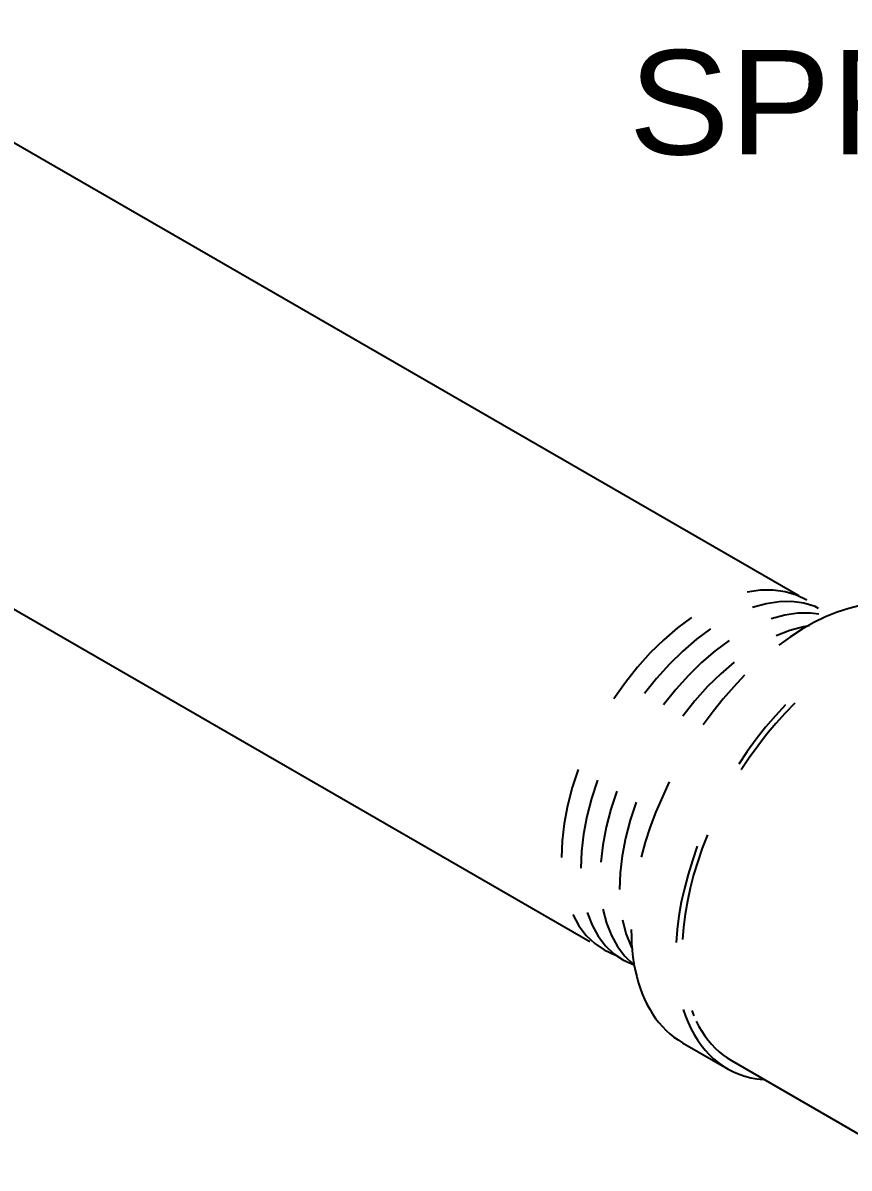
# Model space of a CAD drawing. Header units: centimetres. Extents: x 394264 to 551709, y 50011 to 59011.
# Drawn here: x 525434.8 to 525526.2, y 54561.6 to 54688.3 of the extents above; entities that cross this region are included whole.
import ezdxf
from ezdxf.enums import TextEntityAlignment as Align

# ---------------------------------------------------------------- set-up
doc = ezdxf.new("R2010")
doc.units = ezdxf.units.CM
for name, color, linetype, lineweight in [('-M-YNGN-ZON3', 6, 'SP', 30), ('0-KRCN-DETAY-YAZI', 71, 'Continuous', 35), ('0-KRCN-YNG-CIHAZ', 4, 'Continuous', 30)]:
    doc.layers.add(name, color=color, linetype=linetype, lineweight=lineweight)
doc.styles.add('CIZGI', font='tahoma.ttf', dxfattribs={"width": 0.8, "oblique": 20})
doc.styles.add('ROMAND', font='arial.ttf', dxfattribs={"height": 0.5})
doc.linetypes.add('SP', pattern='A,2,-0.1,["SP",CIZGI,S=0.14,R=0.2,X=0,Y=-0.07],-0.255', length=2.355)

# ---------------------------------------------------------------- blocks, each defined once
blk = doc.blocks.new('A$C66BCA59E')
at = {"layer": '0-KRCN-YNG-CIHAZ', "color": 31, "linetype": 'Continuous', "lineweight": -3, "extrusion": (0, 0.816497, 0.57735)}
for p, q in [((758.81, -156.39, 2103.11), (848.78, -208.33, 2176.57)), ((736.75, -195.31, 2158.16), (825.65, -246.63, 2230.74)), ((835.89, -257.82, 2226.9), (840.83, -260.68, 2226.9)), ((841.33, -259.81, 2226.9), (861.93, -271.71, 2226.9))]:
    blk.add_line(p, q, dxfattribs=at)
at = {"layer": '0-KRCN-YNG-CIHAZ', "color": 31, "linetype": 'Continuous', "lineweight": -3}
for p, q in [((844.54, -207.74, 2204.56), (843.07, -207.96, 2204.56)), ((845.94, -207.72, 2204.56), (844.54, -207.74, 2204.56)), ((847.27, -207.9, 2204.56), (845.94, -207.72, 2204.56)), ((848.52, -208.27, 2204.56), (847.27, -207.9, 2204.56)), ((846.61, -209.01, 2204.56), (845.14, -209.23, 2204.56)), ((848.01, -208.99, 2204.56), (846.61, -209.01, 2204.56)), ((849.33, -209.17, 2204.56), (848.01, -208.99, 2204.56)), ((849.66, -208.85, 2204.56), (848.52, -208.27, 2204.56)), ((845.14, -209.23, 2204.56), (843.63, -209.65, 2204.56)), ((848.67, -210.29, 2204.56), (847.22, -210.51, 2204.56)), ((850.07, -210.27, 2204.56), (848.67, -210.29, 2204.56)), ((850.57, -209.55, 2204.56), (849.33, -209.17, 2204.56)), ((850.99, -210.4, 2204.49), (850.07, -210.27, 2204.56)), ((850.96, -209.75, 2204.04), (850.57, -209.55, 2204.56)), ((853.02, -210.16, 2226.9), (851.73, -210.69, 2226.9)), ((854.29, -209.75, 2226.9), (853.02, -210.16, 2226.9)), ((855.54, -209.44, 2226.9), (854.29, -209.75, 2226.9)), ((836.89, -210.76, 2204.56), (835.34, -211.91, 2204.56)), ((847.22, -210.51, 2204.56), (845.71, -210.92, 2204.56)), ((850.43, -211.32, 2226.9), (849.13, -212.05, 2226.9)), ((849.94, -211.67, 2204.72), (849.29, -211.78, 2204.56)), ((851.73, -210.69, 2226.9), (850.43, -211.32, 2226.9)), ((835.34, -211.91, 2204.56), (833.82, -213.21, 2204.56)), ((838.98, -212.02, 2204.56), (837.44, -213.17, 2204.56)), ((847.79, -212.19, 2204.56), (846.26, -212.79, 2204.56)), ((847.83, -212.89, 2226.9), (846.54, -213.82, 2226.9)), ((849.29, -211.78, 2204.56), (847.79, -212.19, 2204.56)), ((849.13, -212.05, 2226.9), (847.83, -212.89, 2226.9)), ((833.82, -213.21, 2204.56), (832.34, -214.66, 2204.56)), ((837.44, -213.17, 2204.56), (835.92, -214.47, 2204.56)), ((841.07, -213.29, 2204.56), (839.53, -214.43, 2204.56)), ((832.34, -214.66, 2204.56), (830.92, -216.24, 2204.56)), ((835.92, -214.47, 2204.56), (834.45, -215.91, 2204.56)), ((839.53, -214.43, 2204.56), (838.02, -215.72, 2204.56)), ((830.92, -216.24, 2204.56), (829.58, -217.94, 2204.56)), ((834.45, -215.91, 2204.56), (833.04, -217.49, 2204.56)), ((838.02, -215.72, 2204.56), (836.56, -217.16, 2204.56)), ((841.63, -215.69, 2204.56), (840.13, -216.98, 2204.56)), ((829.58, -217.94, 2204.56), (828.32, -219.74, 2204.56)), ((833.04, -217.49, 2204.56), (831.7, -219.18, 2204.56)), ((836.56, -217.16, 2204.56), (835.15, -218.74, 2204.56)), ((840.13, -216.98, 2204.56), (838.66, -218.41, 2204.56)), ((842.77, -217.15, 2226.9), (841.57, -218.42, 2226.9)), ((835.15, -218.74, 2204.56), (833.81, -220.42, 2204.56)), ((838.66, -218.41, 2204.56), (837.26, -219.98, 2204.56)), ((841.57, -218.42, 2226.9), (840.4, -219.76, 2226.9)), ((837.26, -219.98, 2204.56), (835.93, -221.66, 2204.56)), ((840.4, -219.76, 2226.9), (839.28, -221.16, 2226.9)), ((847.28, -220.44, 2226.9), (846.18, -221.64, 2226.9)), ((848.33, -220.25, 2226.9), (847.26, -221.35, 2226.9)), ((839.28, -221.16, 2226.9), (838.2, -222.63, 2226.9)), ((846.18, -221.64, 2226.9), (845.1, -222.91, 2226.9)), ((847.26, -221.35, 2226.9), (846.22, -222.5, 2226.9)), ((845.1, -222.91, 2226.9), (844.06, -224.22, 2226.9)), ((846.22, -222.5, 2226.9), (845.2, -223.71, 2226.9)), ((844.06, -224.22, 2226.9), (843.07, -225.59, 2226.9)), ((845.2, -223.71, 2226.9), (844.23, -224.98, 2226.9)), ((843.07, -225.59, 2226.9), (842.12, -227, 2226.9)), ((844.23, -224.98, 2226.9), (843.29, -226.28, 2226.9)), ((843.29, -226.28, 2226.9), (842.39, -227.63, 2226.9)), ((824.37, -227.57, 2204.56), (823.7, -229.59, 2204.56)), ((826.5, -228.78, 2204.56), (825.84, -230.79, 2204.56)), ((834.44, -228.94, 2226.9), (833.67, -230.59, 2226.9)), ((823.7, -229.59, 2204.56), (823.17, -231.59, 2204.56)), ((828.64, -229.99, 2204.56), (827.97, -231.99, 2204.56)), ((833.67, -230.59, 2226.9), (832.96, -232.26, 2226.9)), ((823.17, -231.59, 2204.56), (822.8, -233.56, 2204.56)), ((825.84, -230.79, 2204.56), (825.31, -232.79, 2204.56)), ((830.77, -231.2, 2204.56), (830.11, -233.2, 2204.56)), ((825.31, -232.79, 2204.56), (824.94, -234.75, 2204.56)), ((827.97, -231.99, 2204.56), (827.45, -233.98, 2204.56)), ((830.11, -233.2, 2204.56), (829.59, -235.18, 2204.56)), ((832.96, -232.26, 2226.9), (832.33, -233.94, 2226.9)), ((822.8, -233.56, 2204.56), (822.57, -235.48, 2204.56)), ((827.45, -233.98, 2204.56), (827.08, -235.94, 2204.56)), ((832.33, -233.94, 2226.9), (831.78, -235.62, 2226.9)), ((822.57, -235.48, 2204.56), (822.5, -237.33, 2204.56)), ((824.94, -234.75, 2204.56), (824.71, -236.66, 2204.56)), ((829.59, -235.18, 2204.56), (829.22, -237.13, 2204.56)), ((831.78, -235.62, 2226.9), (831.31, -237.3, 2226.9)), ((838.67, -234.8, 2226.9), (838.09, -236.28, 2226.9)), ((824.71, -236.66, 2204.56), (824.64, -238.5, 2204.56)), ((827.08, -235.94, 2204.56), (826.85, -237.85, 2204.56)), ((837.54, -236.08, 2226.9), (836.99, -237.64, 2226.9)), ((838.09, -236.28, 2226.9), (837.58, -237.76, 2226.9)), ((829.22, -237.13, 2204.56), (828.99, -239.03, 2204.56)), ((836.99, -237.64, 2226.9), (836.51, -239.19, 2226.9)), ((837.58, -237.76, 2226.9), (837.13, -239.24, 2226.9)), ((828.99, -239.03, 2204.56), (828.93, -240.86, 2204.56)), ((836.51, -239.19, 2226.9), (836.11, -240.74, 2226.9)), ((837.13, -239.24, 2226.9), (836.75, -240.71, 2226.9)), ((836.11, -240.74, 2226.9), (835.77, -242.28, 2226.9)), ((836.75, -240.71, 2226.9), (836.44, -242.17, 2226.9)), ((827.1, -243.06, 2204.56), (827.49, -244.58, 2204.56)), ((835.77, -242.28, 2226.9), (835.51, -243.79, 2226.9)), ((836.44, -242.17, 2226.9), (836.19, -243.61, 2226.9)), ((823.75, -243.64, 2204.56), (824.43, -244.88, 2204.56)), ((825.35, -243.42, 2204.56), (825.89, -244.8, 2204.56)), ((827.49, -244.58, 2204.56), (828.03, -245.95, 2204.56)), ((829.25, -244.23, 2204.56), (829.63, -245.74, 2204.56)), ((835.51, -243.79, 2226.9), (835.32, -245.28, 2226.9)), ((836.19, -243.61, 2226.9), (836.02, -245.02, 2226.9)), ((824.43, -244.88, 2204.56), (825.24, -245.95, 2204.56)), ((825.89, -244.8, 2204.56), (826.57, -246.03, 2204.56)), ((829.63, -245.74, 2204.56), (830.17, -247.11, 2204.56)), ((835.32, -245.28, 2226.9), (835.21, -246.74, 2226.9)), ((836.02, -245.02, 2226.9), (835.91, -246.4, 2226.9)), ((825.24, -245.95, 2204.56), (826.19, -246.84, 2204.56)), ((826.19, -246.84, 2204.56), (827.25, -247.56, 2204.56)), ((826.57, -246.03, 2204.56), (827.38, -247.09, 2204.56)), ((827.38, -247.09, 2204.56), (828.32, -247.99, 2204.56)), ((828.03, -245.95, 2204.56), (828.7, -247.18, 2204.56)), ((828.7, -247.18, 2204.56), (829.51, -248.24, 2204.56)), ((830.17, -247.11, 2204.56), (830.35, -247.44, 2203.31)), ((827.25, -247.56, 2204.56), (828.42, -248.08, 2204.56)), ((828.32, -247.99, 2204.56), (829.38, -248.7, 2204.56)), ((829.51, -248.24, 2204.56), (830.45, -249.13, 2204.56)), ((829.38, -248.7, 2204.56), (830.54, -249.22, 2204.56)), ((835.99, -254.13, 2226.9), (836.24, -254.87, 2226.9)), ((836.92, -254.25, 2226.9), (837.16, -254.86, 2226.9)), ((836.24, -254.87, 2226.9), (836.52, -255.58, 2226.9)), ((836.52, -255.58, 2226.9), (836.84, -256.27, 2226.9)), ((837.43, -255.45, 2226.9), (837.72, -256.02, 2226.9)), ((837.72, -256.02, 2226.9), (838.03, -256.55, 2226.9)), ((836.84, -256.27, 2226.9), (837.18, -256.91, 2226.9)), ((837.18, -256.91, 2226.9), (837.56, -257.52, 2226.9)), ((838.03, -256.55, 2226.9), (838.37, -257.06, 2226.9)), ((838.37, -257.06, 2226.9), (838.73, -257.55, 2226.9)), ((837.56, -257.52, 2226.9), (837.96, -258.1, 2226.9)), ((837.96, -258.1, 2226.9), (838.39, -258.64, 2226.9)), ((838.73, -257.55, 2226.9), (839.11, -258, 2226.9)), ((839.11, -258, 2226.9), (839.52, -258.42, 2226.9)), ((839.52, -258.42, 2226.9), (839.94, -258.82, 2226.9)), ((838.39, -258.64, 2226.9), (838.86, -259.14, 2226.9)), ((838.86, -259.14, 2226.9), (839.34, -259.6, 2226.9)), ((839.34, -259.6, 2226.9), (839.86, -260.03, 2226.9)), ((839.94, -258.82, 2226.9), (840.38, -259.18, 2226.9)), ((840.38, -259.18, 2226.9), (840.85, -259.51, 2226.9)), ((840.85, -259.51, 2226.9), (841.33, -259.81, 2226.9)), ((839.86, -260.03, 2226.9), (840.4, -260.41, 2226.9)), ((840.4, -260.41, 2226.9), (840.97, -260.75, 2226.9)), ((840.97, -260.75, 2226.9), (841.56, -261.05, 2226.9)), ((841.56, -261.05, 2226.9), (842.17, -261.31, 2226.9)), ((842.17, -261.31, 2226.9), (842.8, -261.52, 2226.9)), ((842.8, -261.52, 2226.9), (843.46, -261.7, 2226.9)), ((843.46, -261.7, 2226.9), (844.13, -261.82, 2226.9)), ((844.13, -261.82, 2226.9), (844.82, -261.91, 2226.9))]:
    blk.add_line(p, q, dxfattribs=at)
at = {"layer": '0-KRCN-YNG-CIHAZ', "color": 31, "linetype": 'Continuous', "lineweight": -3, "elevation": 2226.9}
blk.add_lwpolyline([(830.23, -245.3), (830.24, -246.09), (830.27, -246.86), (830.34, -247.62), (830.42, -248.36), (830.53, -249.09), (830.67, -249.79), (830.83, -250.48), (831.01, -251.14), (831.22, -251.78), (831.44, -252.4), (831.7, -253), (831.97, -253.57), (832.27, -254.11), (832.59, -254.64), (832.93, -255.13), (833.3, -255.6), (833.68, -256.04), (834.08, -256.46), (834.51, -256.84), (834.95, -257.2), (835.41, -257.52), (835.89, -257.82)], dxfattribs=at)
at = {"layer": '0-KRCN-DETAY-YAZI', "extrusion": (0, 0.816497, 0.57735), "style": 'ROMAND', "width": 0.6}
blk.add_text('SPRİNKLER', height=20, rotation=180, dxfattribs=at).set_placement((-877.45, 303.99, 28.43), align=Align.MIDDLE)

msp = doc.modelspace()

# ---------------------------------------------------------------- block references
at = {"layer": '-M-YNGN-ZON3'}
msp.add_blockref('A$C66BCA59E', (524671.91, 54833.28, -2010.95), dxfattribs=at)

doc.saveas('drawing.dxf')
